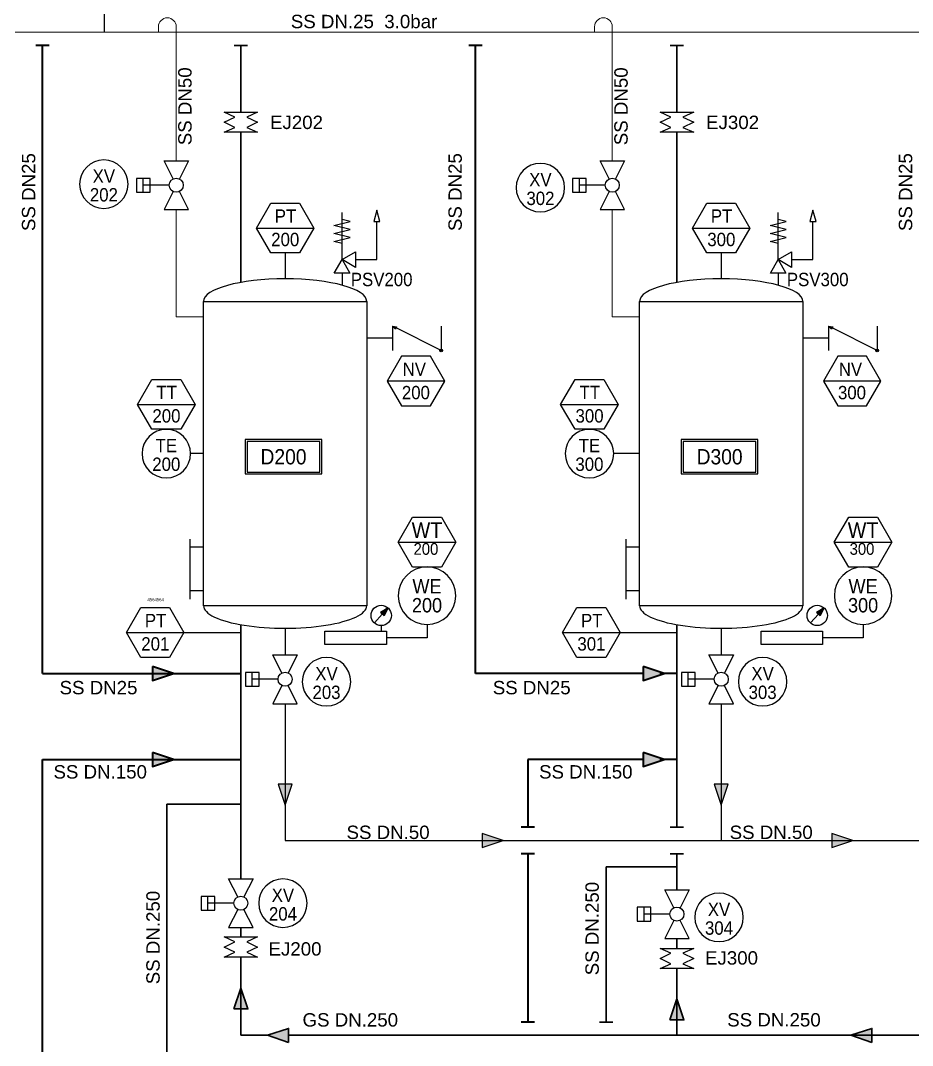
# Model space of a CAD drawing. Header units: millimetres. Extents: x 256 to 2599, y 626 to 1192.
# Drawn here: x 419.8 to 553.2, y 857.6 to 1010.9 of the extents above; entities that cross this region are included whole.
import ezdxf
from ezdxf.enums import TextEntityAlignment as Align

# ---------------------------------------------------------------- set-up
doc = ezdxf.new("R2010")
doc.units = ezdxf.units.MM
for name, color, linetype, lineweight in [('-Aria', 7, 'Continuous', 30), ('-Testi', 7, 'Continuous', 35), ('LINEA - AZOTO', 151, 'Continuous', 35)]:
    doc.layers.add(name, color=color, linetype=linetype, lineweight=lineweight)
for name, color, linetype in [('-Conteggio', 1, 'Continuous'), ('-Pentano', 40, 'Continuous'), ('-Vapore', 253, 'Continuous'), ('L8-TESTI', 1, 'Continuous'), ('Tag', 7, 'Continuous')]:
    doc.layers.add(name, color=color, linetype=linetype)
doc.styles.add('ARIAL_090', font='arial.ttf', dxfattribs={"width": 0.9})
doc.styles.get("Standard").update_dxf_attribs({"font": 'arial.ttf'})

# ---------------------------------------------------------------- blocks, each defined once
blk = doc.blocks.new('STIKER NOME MACCHIANARIO')
at = {"layer": 'L8-TESTI', "color": 5}
for points in [[(-20, 9), (-20, -9), (20, -9), (20, 9)], [(-19, 8), (-19, -8), (19, -8), (19, 8)]]:
    blk.add_lwpolyline(points, close=True, dxfattribs=at)
at = {"color": 7, "style": 'ARIAL_090', "width": 0.9}
blk.add_attdef('NOME', text='', height=8, dxfattribs=at).set_placement((0, 0), align=Align.MIDDLE_CENTER)
blk = doc.blocks.new('Valve Label_block')
at = {"color": 0, "linetype": 'ByBlock', "lineweight": -2, "width": 0.9}
blk.add_attdef('#(TargetObject.Size)', text='', height=2.5, dxfattribs=at).set_placement((0, 4.7625), align=Align.BOTTOM_CENTER)
blk.add_attdef('#(TargetObject.Tag)', text='', height=2.5, dxfattribs=at).set_placement((0, -4.7625), align=Align.TOP_CENTER)
blk = doc.blocks.new('Tag_block')
at = {"color": 0, "linetype": 'ByBlock', "lineweight": -2}
blk.add_attdef('#(TargetObject.Tag)', text='', height=2.5, dxfattribs=at).set_placement((0, 0), align=Align.MIDDLE_CENTER)
blk = doc.blocks.new('*U5')
at = {"color": 0, "linetype": 'ByBlock', "lineweight": -2}
for start, end in [(0, 180), (180, 0)]:
    blk.add_arc((0, 0), 5, start, end, dxfattribs=at)
at = {"color": 0, "linetype": 'ByBlock', "lineweight": -2, "width": 0.9}
for tag, p in [('#(TargetObject.Type)', (0, 1.65)), ('#(TargetObject.LoopNumber)', (0, -1.65))]:
    blk.add_attdef(tag, text='', height=2.5, dxfattribs=at).set_placement(p, align=Align.MIDDLE_CENTER)
blk = doc.blocks.new('*U8')
at = {"color": 0, "linetype": 'ByBlock', "lineweight": -2}
for start, end in [(0, 180), (180, 0)]:
    blk.add_arc((0, 0), 5, start, end, dxfattribs=at)
at = {"color": 0, "linetype": 'ByBlock', "lineweight": -2, "width": 0.9}
for tag, p in [('#(TargetObject.Type)', (0, 1.65)), ('#(TargetObject.LoopNumber)', (0, -1.65))]:
    blk.add_attdef(tag, text='', height=2.5, dxfattribs=at).set_placement(p, align=Align.MIDDLE_CENTER)

msp = doc.modelspace()

# ---------------------------------------------------------------- hatches: boundary and pattern name
at = {"layer": '-Aria'}
h = msp.add_hatch(color=256, dxfattribs=at)
h.dxf.hatch_style = 1
h.paths.add_polyline_path([(452.75, 866.23), (451.71, 863.1), (453.8, 863.1), (452.75, 866.23)])
h = msp.add_hatch(color=256, dxfattribs=at)
h.dxf.hatch_style = 1
h.paths.add_polyline_path([(517.94, 864.6), (516.89, 861.46), (518.98, 861.46), (517.94, 864.6)])
h = msp.add_hatch(color=256, dxfattribs=at)
h.dxf.hatch_style = 1
h.paths.add_polyline_path([(543.94, 859.16), (547.08, 858.11), (547.08, 860.2), (543.94, 859.16)])
at = {"layer": '-Pentano'}
h = msp.add_hatch(color=256, dxfattribs=at)
h.dxf.hatch_style = 1
h.paths.add_polyline_path([(459.37, 893.59), (460.41, 896.73), (458.32, 896.73), (459.37, 893.59)])
h = msp.add_hatch(color=256, dxfattribs=at)
h.dxf.hatch_style = 1
h.paths.add_polyline_path([(524.56, 893.59), (525.6, 896.73), (523.51, 896.73), (524.56, 893.59)])
h = msp.add_hatch(color=256, dxfattribs=at)
h.dxf.hatch_style = 1
h.paths.add_polyline_path([(491.96, 888.28), (488.83, 889.32), (488.83, 887.23), (491.96, 888.28)])
h = msp.add_hatch(color=256, dxfattribs=at)
h.dxf.hatch_style = 1
h.paths.add_polyline_path([(544.23, 888.28), (541.09, 889.32), (541.09, 887.23), (544.23, 888.28)])
h = msp.add_hatch(color=256)
h.dxf.hatch_style = 1
h.paths.add_polyline_path([(476.04, 965.1), (475.4, 965.19), (475.86, 964.74), (476.04, 965.1)])
h = msp.add_hatch(color=256)
h.dxf.hatch_style = 1
h.paths.add_polyline_path([(541.23, 965.1), (540.59, 965.19), (541.05, 964.74), (541.23, 965.1)])
h = msp.add_hatch(color=256)
h.dxf.hatch_style = 1
h.paths.add_polyline_path([(482.7, 961.73, 0.284079), (482.53, 961.63), (482.7, 961.55), (482.7, 961.73, 0.284079)], flags=17)
h.paths.add_polyline_path([(482.7, 961.73), (482.7, 961.55), (482.53, 961.63, 0.116434), (482.51, 961.55, 1), (482.88, 961.55, 0.414214), (482.7, 961.73)])
h = msp.add_hatch(color=256)
h.dxf.hatch_style = 1
h.paths.add_polyline_path([(547.88, 961.73, 0.284079), (547.72, 961.63), (547.88, 961.55), (547.88, 961.73, 0.284079)], flags=17)
h.paths.add_polyline_path([(547.88, 961.73), (547.88, 961.55), (547.72, 961.63, 0.116434), (547.7, 961.55, 1), (548.07, 961.55, 0.414214), (547.88, 961.73)])
h = msp.add_hatch(color=256)
h.dxf.hatch_style = 1
h.paths.add_polyline_path([(459.88, 858.11), (459.88, 860.2), (456.74, 859.16), (459.88, 858.11)])
at = {"layer": 'LINEA - AZOTO'}
h = msp.add_hatch(color=256, dxfattribs=at)
h.dxf.hatch_style = 1
h.paths.add_polyline_path([(442.68, 913.25), (439.54, 914.3), (439.54, 912.21), (442.68, 913.25)])
h = msp.add_hatch(color=256, dxfattribs=at)
h.dxf.hatch_style = 1
h.paths.add_polyline_path([(516.02, 913.25), (512.89, 914.3), (512.89, 912.21), (516.02, 913.25)])
h = msp.add_hatch(color=256, dxfattribs=at)
h.dxf.hatch_style = 1
h.paths.add_polyline_path([(442.68, 900.4), (439.54, 901.44), (439.54, 899.35), (442.68, 900.4)])
h = msp.add_hatch(color=256, dxfattribs=at)
h.dxf.hatch_style = 1
h.paths.add_polyline_path([(516.02, 900.4), (512.89, 901.44), (512.89, 899.35), (516.02, 900.4)])
at = {"layer": 'Tag', "transparency": 33554687}
h = msp.add_hatch(color=256, dxfattribs=at)
h.dxf.hatch_style = 1
h.paths.add_polyline_path([(473.62, 922.35), (474.16, 921.87), (474.75, 923.06), (473.62, 922.35)])
h = msp.add_hatch(color=256, dxfattribs=at)
h.dxf.hatch_style = 1
h.paths.add_polyline_path([(538.8, 922.35), (539.35, 921.87), (539.93, 923.06), (538.8, 922.35)])

# ---------------------------------------------------------------- linework, layer by layer
at = {"layer": '-Aria'}
for p, q in [((453.75, 1007.14), (451.75, 1007.14)), ((453.75, 1007.14), (451.75, 1007.14)), ((452.75, 997.16), (452.75, 1007.14)), ((518.94, 1007.14), (516.94, 1007.14)), ((517.94, 997.16), (517.94, 1007.14)), ((452.75, 971.72), (452.75, 994.16)), ((517.94, 971.72), (517.94, 994.16)), ((452.75, 920.55), (452.75, 900.4)), ((517.94, 920.55), (517.94, 890.27)), ((452.75, 900.4), (452.75, 882.55)), ((452.75, 893.74), (441.71, 893.74)), ((441.71, 893.74), (441.71, 843.78)), ((518.94, 890.27), (516.94, 890.27)), ((518.94, 890.27), (516.94, 890.27)), ((518.94, 886.28), (516.94, 886.28)), ((518.94, 886.28), (516.94, 886.28)), ((517.94, 886.28), (517.94, 880.92)), ((507.35, 884.36), (507.35, 861.15)), ((517.94, 884.36), (507.35, 884.36)), ((452.75, 875.26), (452.75, 873.86)), ((517.94, 873.63), (517.94, 872.15)), ((452.75, 870.86), (452.75, 859.16)), ((517.94, 869.15), (517.94, 859.16)), ((508.34, 861.15), (506.35, 861.15)), ((508.34, 861.15), (506.35, 861.15)), ((452.75, 859.16), (456.74, 859.16)), ((459.88, 859.16), (923.76, 859.16))]:
    msp.add_line(p, q, dxfattribs=at)
for points in [[(451.71, 863.1), (453.8, 863.1), (452.75, 866.23)], [(516.89, 861.46), (518.98, 861.46), (517.94, 864.6)], [(459.88, 858.11), (459.88, 860.2), (456.74, 859.16)], [(547.08, 858.11), (547.08, 860.2), (543.94, 859.16)]]:
    msp.add_lwpolyline(points, close=True, dxfattribs=at)
at = {"layer": '-Pentano'}
for p, q in [((459.37, 920.01), (459.37, 916.03)), ((524.56, 920.01), (524.56, 916.03)), ((459.37, 908.74), (459.37, 888.28)), ((524.56, 908.74), (524.56, 888.28)), ((459.37, 888.28), (631.89, 888.28))]:
    msp.add_line(p, q, dxfattribs=at)
for points in [[(460.41, 896.73), (458.32, 896.73), (459.37, 893.59)], [(525.6, 896.73), (523.51, 896.73), (524.56, 893.59)], [(488.83, 889.32), (488.83, 887.23), (491.96, 888.28)], [(541.09, 889.32), (541.09, 887.23), (544.23, 888.28)]]:
    msp.add_lwpolyline(points, close=True, dxfattribs=at)
at = {"layer": '-Vapore', "lineweight": 20}
for p, q in [((440.43, 1009.95), (440.43, 1009.14)), ((443.09, 1009.95), (443.09, 1009.14)), ((505.62, 1009.95), (505.62, 1009.14)), ((508.28, 1009.95), (508.28, 1009.14)), ((574.63, 1009.14), (419.03, 1009.14)), ((443.09, 989.9), (443.09, 1009.14)), ((508.28, 989.9), (508.28, 1009.14)), ((443.09, 966.58), (443.09, 982.61)), ((508.28, 966.58), (508.28, 982.61)), ((447.17, 966.58), (443.09, 966.58)), ((512.36, 966.58), (508.28, 966.58))]:
    msp.add_line(p, q, dxfattribs=at)
for centre in [(441.76, 1009.95), (506.95, 1009.95)]:
    msp.add_arc(centre, 1.33, 0, 180, dxfattribs=at)
for p, q in [((438.17, 985.23), (438.17, 987.27)), ((503.36, 985.23), (503.36, 987.27)), ((442.05, 986.25), (438.17, 986.25)), ((507.23, 986.25), (503.36, 986.25)), ((467.88, 977.53), (467.88, 982.18)), ((533.06, 977.53), (533.06, 982.18)), ((467.88, 973.12), (467.88, 971.3)), ((533.06, 973.12), (533.06, 971.3)), ((475.4, 965.19), (475.4, 961.55)), ((475.86, 964.74), (475.4, 965.19)), ((475.4, 965.19), (476.04, 965.1)), ((476.04, 965.1), (475.86, 964.74)), ((482.7, 961.55), (475.95, 964.92)), ((482.7, 965.19), (482.7, 961.55)), ((540.59, 965.19), (540.59, 961.55)), ((541.05, 964.74), (540.59, 965.19)), ((540.59, 965.19), (541.23, 965.1)), ((541.23, 965.1), (541.05, 964.74)), ((547.88, 961.55), (541.14, 964.92)), ((547.88, 965.19), (547.88, 961.55)), ((445.11, 933.36), (445.11, 924.36)), ((510.3, 933.36), (510.3, 924.36)), ((447.17, 932.13), (445.11, 932.13)), ((445.11, 932.13), (445.11, 925.63)), ((512.36, 932.13), (510.3, 932.13)), ((510.3, 932.13), (510.3, 925.63)), ((447.17, 925.63), (445.11, 925.63)), ((512.36, 925.63), (510.3, 925.63)), ((454.45, 911.36), (454.45, 913.41)), ((519.64, 911.36), (519.64, 913.41)), ((458.32, 912.39), (454.45, 912.39)), ((523.51, 912.39), (519.64, 912.39)), ((447.83, 877.89), (447.83, 879.93)), ((451.7, 878.91), (447.83, 878.91)), ((513.02, 876.25), (513.02, 878.3)), ((516.89, 877.28), (513.02, 877.28))]:
    msp.add_line(p, q)
for points in [[(450.24, 997.16), (455.26, 997.16), (453.66, 996.45), (455.26, 995.66), (453.66, 994.88), (455.26, 994.16), (450.24, 994.16), (451.85, 994.88), (450.24, 995.66), (451.85, 996.45)], [(515.43, 997.16), (520.45, 997.16), (518.84, 996.45), (520.45, 995.66), (518.84, 994.88), (520.45, 994.16), (515.43, 994.16), (517.04, 994.88), (515.43, 995.66), (517.04, 996.45)], [(439.2, 987.27), (437.15, 987.27), (437.15, 985.23), (439.2, 985.23)], [(504.38, 987.27), (502.34, 987.27), (502.34, 985.23), (504.38, 985.23)], [(473.54, 980.83), (473.08, 982.54), (472.62, 980.83)], [(538.73, 980.83), (538.27, 982.54), (537.81, 980.83)], [(469.88, 973.97), (467.88, 975.13), (469.88, 976.28)], [(535.07, 973.97), (533.06, 975.13), (535.07, 976.28)], [(466.72, 973.12), (467.88, 975.13), (469.03, 973.12)], [(531.91, 973.12), (533.06, 975.13), (534.22, 973.12)], [(447.17, 968.89), (471.57, 968.89), (471.57, 923.38), (447.17, 923.38)], [(512.36, 968.89), (536.75, 968.89), (536.75, 923.38), (512.36, 923.38)], [(455.47, 913.41), (453.43, 913.41), (453.43, 911.36), (455.47, 911.36)], [(520.66, 913.41), (518.61, 913.41), (518.61, 911.36), (520.66, 911.36)], [(448.85, 879.93), (446.81, 879.93), (446.81, 877.89), (448.85, 877.89)], [(514.04, 878.3), (512, 878.3), (512, 876.25), (514.04, 876.25)], [(450.24, 873.86), (455.26, 873.86), (453.66, 873.15), (455.26, 872.36), (453.66, 871.57), (455.26, 870.86), (450.24, 870.86), (451.85, 871.57), (450.24, 872.36), (451.85, 873.15)], [(515.43, 872.15), (520.45, 872.15), (518.84, 871.43), (520.45, 870.65), (518.84, 869.86), (520.45, 869.15), (515.43, 869.15), (517.04, 869.86), (515.43, 870.65), (517.04, 871.43)]]:
    msp.add_lwpolyline(points, close=True)
for points in [[(442.63, 987.19), (441.27, 989.9), (444.92, 989.9), (443.56, 987.19)], [(507.81, 987.19), (506.46, 989.9), (510.1, 989.9), (508.75, 987.19)], [(442.63, 985.31), (441.27, 982.61), (444.92, 982.61), (443.56, 985.31)], [(507.81, 985.31), (506.46, 982.61), (510.1, 982.61), (508.75, 985.31)], [(467.88, 975.13), (467.88, 977.53), (466.67, 977.83), (469.08, 978.43), (466.67, 979.03), (469.08, 979.63), (466.67, 980.23), (469.08, 980.83), (467.88, 981.13)], [(469.88, 975.13), (473.08, 975.13), (473.08, 980.83)], [(533.06, 975.13), (533.06, 977.53), (531.86, 977.83), (534.27, 978.43), (531.86, 979.03), (534.27, 979.63), (531.86, 980.23), (534.27, 980.83), (533.06, 981.13)], [(535.07, 975.13), (538.27, 975.13), (538.27, 980.83)], [(458.9, 913.32), (457.55, 916.03), (461.19, 916.03), (459.84, 913.32)], [(524.09, 913.32), (522.73, 916.03), (526.38, 916.03), (525.03, 913.32)], [(458.9, 911.45), (457.55, 908.74), (461.19, 908.74), (459.84, 911.45)], [(524.09, 911.45), (522.73, 908.74), (526.38, 908.74), (525.03, 911.45)], [(452.28, 879.85), (450.93, 882.55), (454.57, 882.55), (453.22, 879.85)], [(517.47, 878.21), (516.12, 880.92), (519.76, 880.92), (518.41, 878.21)], [(452.28, 877.97), (450.93, 875.26), (454.57, 875.26), (453.22, 877.97)], [(517.47, 876.34), (516.12, 873.63), (519.76, 873.63), (518.41, 876.34)]]:
    msp.add_lwpolyline(points)
for centre, radius in [((443.09, 986.25), 1.05), ((508.28, 986.25), 1.05), ((482.7, 961.55), 0.187), ((547.88, 961.55), 0.187), ((459.37, 912.39), 1.05), ((524.56, 912.39), 1.05), ((452.75, 878.91), 1.05), ((517.94, 877.28), 1.05)]:
    msp.add_circle(centre, radius)
for centre, start_param, end_param in [((459.37, 968.89), 3.141593, 6.283185), ((524.56, 968.89), 3.141593, 6.283185), ((459.37, 923.38), 0, 3.141593), ((524.56, 923.38), 0, 3.141593)]:
    msp.add_ellipse(centre, major_axis=(-12.2, 0), ratio=0.276144, start_param=start_param, end_param=end_param)
at = {"layer": 'LINEA - AZOTO'}
for p, q in [((424.08, 1007.14), (422.08, 1007.14)), ((423.08, 913.25), (423.08, 1007.14)), ((488.83, 1007.14), (486.84, 1007.14)), ((487.84, 913.25), (487.84, 1007.14)), ((423.08, 913.25), (452.75, 913.25)), ((512.89, 913.25), (487.84, 913.25)), ((517.94, 913.25), (515.39, 913.25)), ((423.08, 900.4), (452.75, 900.4)), ((423.08, 843.78), (423.08, 900.4)), ((495.67, 900.4), (495.67, 890.27)), ((512.89, 900.4), (495.67, 900.4)), ((507.75, 900.4), (505.84, 900.4)), ((517.94, 900.4), (515.39, 900.4)), ((496.67, 890.27), (494.67, 890.27)), ((496.67, 890.27), (494.67, 890.27)), ((496.67, 890.27), (494.67, 890.27)), ((496.67, 886.28), (494.67, 886.28)), ((496.67, 886.28), (494.67, 886.28)), ((496.67, 886.28), (494.67, 886.28)), ((495.67, 886.28), (495.67, 861.15)), ((496.67, 861.15), (494.67, 861.15)), ((496.67, 861.15), (494.67, 861.15)), ((496.67, 861.15), (494.67, 861.15))]:
    msp.add_line(p, q, dxfattribs=at)
for points in [[(439.54, 914.3), (439.54, 912.21), (442.68, 913.25)], [(512.89, 914.3), (512.89, 912.21), (516.02, 913.25)], [(439.54, 901.44), (439.54, 899.35), (442.68, 900.4)], [(512.89, 901.44), (512.89, 899.35), (516.02, 900.4)]]:
    msp.add_lwpolyline(points, close=True, dxfattribs=at)
at = {"layer": 'Tag'}
for p, q in [((432.38, 1009.14), (432.38, 1012.13)), ((455.07, 979.85), (463.67, 979.85)), ((520.26, 979.85), (528.86, 979.85)), ((459.37, 976.13), (459.37, 972.25)), ((524.56, 976.13), (524.56, 972.25)), ((475.4, 963.37), (471.57, 963.37)), ((540.59, 963.37), (536.75, 963.37)), ((483.22, 956.96), (474.64, 956.96)), ((548.41, 956.96), (539.83, 956.96)), ((437.31, 953.48), (445.91, 953.48)), ((500.56, 953.48), (509.16, 953.48)), ((447.17, 946.13), (445.23, 946.13)), ((512.36, 946.13), (508.49, 946.13)), ((476.28, 932.9), (484.88, 932.9)), ((541.47, 932.9), (550.07, 932.9)), ((473.73, 920.41), (473.73, 919.58)), ((480.58, 920.58), (480.58, 918.57)), ((545.77, 920.58), (545.77, 918.57)), ((435.65, 919.39), (444.25, 919.39)), ((444.25, 919.39), (452.75, 919.39)), ((480.58, 918.57), (474.53, 918.57)), ((500.84, 919.39), (509.44, 919.39)), ((509.44, 919.39), (517.94, 919.39)), ((545.77, 918.57), (539.72, 918.57))]:
    msp.add_line(p, q, dxfattribs=at)
at = {"layer": 'Tag', "ltscale": 0.2}
for p, q in [((474.75, 923.06), (473.62, 922.35)), ((474.75, 923.06), (474.16, 921.87)), ((539.93, 923.06), (538.8, 922.35)), ((539.93, 923.06), (539.35, 921.87)), ((472.71, 920.81), (473.89, 922.11)), ((474.16, 921.87), (473.62, 922.35)), ((537.9, 920.81), (539.08, 922.11)), ((539.35, 921.87), (538.8, 922.35))]:
    msp.add_line(p, q, dxfattribs=at)
at = {"layer": 'Tag'}
for points in [[(455.07, 979.85), (457.22, 983.58), (461.52, 983.58), (463.67, 979.85), (461.52, 976.13), (457.22, 976.13)], [(520.26, 979.85), (522.41, 983.58), (526.71, 983.58), (528.86, 979.85), (526.71, 976.13), (522.41, 976.13)], [(483.22, 956.96), (481.08, 960.68), (476.78, 960.68), (474.64, 956.96), (476.78, 953.25), (481.08, 953.25)], [(548.41, 956.96), (546.26, 960.68), (541.97, 960.68), (539.83, 956.96), (541.97, 953.25), (546.26, 953.25)], [(437.31, 953.48), (439.46, 957.21), (443.76, 957.21), (445.91, 953.48), (443.76, 949.76), (439.46, 949.76)], [(500.56, 953.48), (502.71, 957.21), (507.01, 957.21), (509.16, 953.48), (507.01, 949.76), (502.71, 949.76)], [(476.28, 932.9), (478.43, 936.62), (482.73, 936.62), (484.88, 932.9), (482.73, 929.17), (478.43, 929.17)], [(541.47, 932.9), (543.62, 936.62), (547.92, 936.62), (550.07, 932.9), (547.92, 929.17), (543.62, 929.17)], [(435.65, 919.39), (437.8, 923.11), (442.1, 923.11), (444.25, 919.39), (442.1, 915.66), (437.8, 915.66)], [(500.84, 919.39), (502.99, 923.11), (507.29, 923.11), (509.44, 919.39), (507.29, 915.66), (502.99, 915.66)]]:
    msp.add_lwpolyline(points, close=True, dxfattribs=at)
at = {"layer": 'Tag', "ltscale": 0.2}
for points in [[(474.53, 917.57), (465.32, 917.57), (465.32, 919.58), (474.53, 919.58)], [(539.72, 917.57), (530.51, 917.57), (530.51, 919.58), (539.72, 919.58)]]:
    msp.add_lwpolyline(points, close=True, dxfattribs=at)
for centre in [(473.73, 921.93), (538.92, 921.93)]:
    msp.add_circle(centre, 1.52, dxfattribs=at)

# ---------------------------------------------------------------- block references
at = {"layer": '-Conteggio', "xscale": 0.2861341155502804, "yscale": 0.2861341155502804, "zscale": 0.2861341155502804}
msp.add_blockref('STIKER NOME MACCHIANARIO', (459.13, 945.66), dxfattribs=at).add_auto_attribs({'NOME': 'D200'})
at = {"layer": 'Tag'}
ref = msp.add_blockref('*U5', (432.27, 986.41), dxfattribs=dict(at, xscale=0.7246990090098623, yscale=0.7246990090098623, zscale=0.7246990090098623))
ref.add_attrib('#(TargetObject.Type)', 'XV', dxfattribs={"layer": '0', "color": 0, "linetype": 'ByBlock', "lineweight": -2, "ltscale": 2, "height": 2, "style": 'ARIAL_090', "width": 0.9}).set_placement((432.27, 987.61), align=Align.MIDDLE)
ref.add_attrib('#(TargetObject.LoopNumber)', '202', dxfattribs={"layer": '0', "color": 0, "linetype": 'ByBlock', "lineweight": -2, "ltscale": 2, "height": 2, "style": 'ARIAL_090', "width": 0.9}).set_placement((430.18, 983.22), align=Align.BOTTOM_LEFT)
ref = msp.add_blockref('*U5', (497.53, 985.89), dxfattribs=dict(at, xscale=0.7246990090098623, yscale=0.7246990090098623, zscale=0.7246990090098623))
ref.add_attrib('#(TargetObject.Type)', 'XV', dxfattribs={"layer": '0', "color": 0, "linetype": 'ByBlock', "lineweight": -2, "ltscale": 2, "height": 2, "style": 'ARIAL_090', "width": 0.9}).set_placement((497.53, 987.09), align=Align.MIDDLE)
ref.add_attrib('#(TargetObject.LoopNumber)', '302', dxfattribs={"layer": '0', "color": 0, "linetype": 'ByBlock', "lineweight": -2, "ltscale": 2, "height": 2, "style": 'ARIAL_090', "width": 0.9}).set_placement((495.44, 982.69), align=Align.BOTTOM_LEFT)
ref = msp.add_blockref('Valve Label_block', (459.43, 983.52), dxfattribs=dict(at, xscale=0.1838663350828232, yscale=0.1838663350828232, zscale=0.1838663350828232))
ref.add_attrib('#(TargetObject.Tag)', 'PT', dxfattribs={"layer": '0', "color": 0, "linetype": 'ByBlock', "lineweight": -2, "ltscale": 2, "height": 2, "style": 'ARIAL_090', "width": 0.9}).set_placement((459.43, 982.64), align=Align.TOP_CENTER)
ref = msp.add_blockref('Valve Label_block', (524.62, 983.52), dxfattribs=dict(at, xscale=0.1838663350828232, yscale=0.1838663350828232, zscale=0.1838663350828232))
ref.add_attrib('#(TargetObject.Tag)', 'PT', dxfattribs={"layer": '0', "color": 0, "linetype": 'ByBlock', "lineweight": -2, "ltscale": 2, "height": 2, "style": 'ARIAL_090', "width": 0.9}).set_placement((524.62, 982.64), align=Align.TOP_CENTER)
ref = msp.add_blockref('Valve Label_block', (459.39, 979.8), dxfattribs=dict(at, xscale=0.1378997513121174, yscale=0.1378997513121174, zscale=0.1378997513121174))
ref.add_attrib('#(TargetObject.Tag)', '200', dxfattribs={"layer": '0', "color": 0, "linetype": 'ByBlock', "lineweight": -2, "ltscale": 2, "height": 2, "style": 'ARIAL_090', "width": 0.9}).set_placement((459.39, 979.14), align=Align.TOP_CENTER)
ref = msp.add_blockref('Valve Label_block', (524.58, 979.8), dxfattribs=dict(at, xscale=0.1378997513121174, yscale=0.1378997513121174, zscale=0.1378997513121174))
ref.add_attrib('#(TargetObject.Tag)', '300', dxfattribs={"layer": '0', "color": 0, "linetype": 'ByBlock', "lineweight": -2, "ltscale": 2, "height": 2, "style": 'ARIAL_090', "width": 0.9}).set_placement((524.58, 979.14), align=Align.TOP_CENTER)
ref = msp.add_blockref('Tag_block', (473.8, 973.16), dxfattribs=dict(at, xscale=0.02812457149191088, yscale=0.02812457149191088, zscale=0.02812457149191088))
ref.add_attrib('#(TargetObject.Tag)', 'PSV200', dxfattribs={"layer": '0', "color": 0, "linetype": 'ByBlock', "lineweight": -2, "ltscale": 2, "height": 2, "style": 'ARIAL_090', "width": 0.9}).set_placement((473.8, 973.16), align=Align.TOP_CENTER)
ref = msp.add_blockref('Tag_block', (538.99, 973.16), dxfattribs=dict(at, xscale=0.02812457149191088, yscale=0.02812457149191088, zscale=0.02812457149191088))
ref.add_attrib('#(TargetObject.Tag)', 'PSV300', dxfattribs={"layer": '0', "color": 0, "linetype": 'ByBlock', "lineweight": -2, "ltscale": 2, "height": 2, "style": 'ARIAL_090', "width": 0.9}).set_placement((538.99, 973.16), align=Align.TOP_CENTER)
ref = msp.add_blockref('Valve Label_block', (478.87, 960.62), dxfattribs=dict(at, xscale=-0.1834986024126576, yscale=0.1834986024126576, zscale=0.1834986024126576))
ref.add_attrib('#(TargetObject.Tag)', 'NV', dxfattribs={"layer": '0', "color": 0, "linetype": 'ByBlock', "lineweight": -2, "ltscale": 2, "height": 1.996, "style": 'ARIAL_090', "width": 0.9}).set_placement((478.69, 959.74), align=Align.TOP_CENTER)
ref = msp.add_blockref('Valve Label_block', (544.06, 960.62), dxfattribs=dict(at, xscale=-0.1834986024126576, yscale=0.1834986024126576, zscale=0.1834986024126576))
ref.add_attrib('#(TargetObject.Tag)', 'NV', dxfattribs={"layer": '0', "color": 0, "linetype": 'ByBlock', "lineweight": -2, "ltscale": 2, "height": 1.996, "style": 'ARIAL_090', "width": 0.9}).set_placement((543.88, 959.74), align=Align.TOP_CENTER)
ref = msp.add_blockref('Valve Label_block', (441.67, 957.14), dxfattribs=dict(at, xscale=0.1838663350828232, yscale=0.1838663350828232, zscale=0.1838663350828232))
ref.add_attrib('#(TargetObject.Tag)', 'TT', dxfattribs={"layer": '0', "color": 0, "linetype": 'ByBlock', "lineweight": -2, "ltscale": 2, "height": 2, "style": 'ARIAL_090', "width": 0.9}).set_placement((441.67, 956.27), align=Align.TOP_CENTER)
ref = msp.add_blockref('Valve Label_block', (478.91, 956.91), dxfattribs=dict(at, xscale=-0.1376239518094932, yscale=0.1376239518094932, zscale=0.1376239518094932))
ref.add_attrib('#(TargetObject.Tag)', '200', dxfattribs={"layer": '0', "color": 0, "linetype": 'ByBlock', "lineweight": -2, "ltscale": 2, "height": 1.996, "style": 'ARIAL_090', "width": 0.9}).set_placement((478.92, 956.25), align=Align.TOP_CENTER)
ref = msp.add_blockref('Valve Label_block', (504.92, 957.14), dxfattribs=dict(at, xscale=0.1838663350828232, yscale=0.1838663350828232, zscale=0.1838663350828232))
ref.add_attrib('#(TargetObject.Tag)', 'TT', dxfattribs={"layer": '0', "color": 0, "linetype": 'ByBlock', "lineweight": -2, "ltscale": 2, "height": 2, "style": 'ARIAL_090', "width": 0.9}).set_placement((504.92, 956.27), align=Align.TOP_CENTER)
ref = msp.add_blockref('Valve Label_block', (544.1, 956.91), dxfattribs=dict(at, xscale=-0.1376239518094932, yscale=0.1376239518094932, zscale=0.1376239518094932))
ref.add_attrib('#(TargetObject.Tag)', '300', dxfattribs={"layer": '0', "color": 0, "linetype": 'ByBlock', "lineweight": -2, "ltscale": 2, "height": 1.996, "style": 'ARIAL_090', "width": 0.9}).set_placement((544.11, 956.25), align=Align.TOP_CENTER)
ref = msp.add_blockref('Valve Label_block', (441.63, 953.43), dxfattribs=dict(at, xscale=0.1378997513121174, yscale=0.1378997513121174, zscale=0.1378997513121174))
ref.add_attrib('#(TargetObject.Tag)', '200', dxfattribs={"layer": '0', "color": 0, "linetype": 'ByBlock', "lineweight": -2, "ltscale": 2, "height": 2, "style": 'ARIAL_090', "width": 0.9}).set_placement((441.63, 952.77), align=Align.TOP_CENTER)
ref = msp.add_blockref('Valve Label_block', (504.88, 953.43), dxfattribs=dict(at, xscale=0.1378997513121174, yscale=0.1378997513121174, zscale=0.1378997513121174))
ref.add_attrib('#(TargetObject.Tag)', '300', dxfattribs={"layer": '0', "color": 0, "linetype": 'ByBlock', "lineweight": -2, "ltscale": 2, "height": 2, "style": 'ARIAL_090', "width": 0.9}).set_placement((504.88, 952.77), align=Align.TOP_CENTER)
ref = msp.add_blockref('*U5', (441.61, 946.13), dxfattribs=dict(at, xscale=0.7246990090098623, yscale=0.7246990090098623, zscale=0.7246990090098623))
ref.add_attrib('#(TargetObject.Type)', 'TE', dxfattribs={"layer": '0', "color": 0, "linetype": 'ByBlock', "lineweight": -2, "ltscale": 2, "height": 2, "style": 'ARIAL_090', "width": 0.9}).set_placement((441.61, 947.33), align=Align.MIDDLE)
ref.add_attrib('#(TargetObject.LoopNumber)', '200', dxfattribs={"layer": '0', "color": 0, "linetype": 'ByBlock', "lineweight": -2, "ltscale": 2, "height": 2, "style": 'ARIAL_090', "width": 0.9}).set_placement((439.51, 942.94), align=Align.BOTTOM_LEFT)
ref = msp.add_blockref('*U5', (504.86, 946.13), dxfattribs=dict(at, xscale=0.7246990090098623, yscale=0.7246990090098623, zscale=0.7246990090098623))
ref.add_attrib('#(TargetObject.Type)', 'TE', dxfattribs={"layer": '0', "color": 0, "linetype": 'ByBlock', "lineweight": -2, "ltscale": 2, "height": 2, "style": 'ARIAL_090', "width": 0.9}).set_placement((504.86, 947.33), align=Align.MIDDLE)
ref.add_attrib('#(TargetObject.LoopNumber)', '300', dxfattribs={"layer": '0', "color": 0, "linetype": 'ByBlock', "lineweight": -2, "ltscale": 2, "height": 2, "style": 'ARIAL_090', "width": 0.9}).set_placement((502.76, 942.94), align=Align.BOTTOM_LEFT)
at = {"layer": 'Tag', "ltscale": 0.2, "xscale": 0.2861341155502804, "yscale": 0.2861341155502804, "zscale": 0.2861341155502804}
msp.add_blockref('STIKER NOME MACCHIANARIO', (524.32, 945.66), dxfattribs=at).add_auto_attribs({'NOME': 'D300'})
at = {"layer": 'Tag'}
ref = msp.add_blockref('Valve Label_block', (480.58, 936.62), dxfattribs=dict(at, xscale=0.1567859327999999, yscale=0.1567859327999999, zscale=0.1567859327999999))
ref.add_attrib('#(TargetObject.Tag)', 'WT', dxfattribs={"layer": '0', "color": 0, "linetype": 'ByBlock', "lineweight": -2, "ltscale": 2, "height": 2.352, "width": 0.9}).set_placement((480.58, 935.87), align=Align.TOP_CENTER)
ref = msp.add_blockref('Valve Label_block', (545.77, 936.62), dxfattribs=dict(at, xscale=0.1567859327999999, yscale=0.1567859327999999, zscale=0.1567859327999999))
ref.add_attrib('#(TargetObject.Tag)', 'WT', dxfattribs={"layer": '0', "color": 0, "linetype": 'ByBlock', "lineweight": -2, "ltscale": 2, "height": 2.352, "width": 0.9}).set_placement((545.77, 935.87), align=Align.TOP_CENTER)
ref = msp.add_blockref('Valve Label_block', (480.42, 933.32), dxfattribs=dict(at, xscale=0.1175894496, yscale=0.1175894496, zscale=0.1175894496))
ref.add_attrib('#(TargetObject.Tag)', '200', dxfattribs={"layer": '0', "color": 0, "linetype": 'ByBlock', "lineweight": -2, "ltscale": 2, "height": 1.764, "width": 0.9}).set_placement((480.42, 932.76), align=Align.TOP_CENTER)
ref = msp.add_blockref('Valve Label_block', (545.61, 933.32), dxfattribs=dict(at, xscale=0.1175894496, yscale=0.1175894496, zscale=0.1175894496))
ref.add_attrib('#(TargetObject.Tag)', '300', dxfattribs={"layer": '0', "color": 0, "linetype": 'ByBlock', "lineweight": -2, "ltscale": 2, "height": 1.764, "width": 0.9}).set_placement((545.61, 932.76), align=Align.TOP_CENTER)
at = {"layer": 'Tag', "xscale": 0.8598738503753445, "yscale": 0.8598738503753445, "zscale": 0.8598738503753445}
for p, values in [((480.58, 924.88), {'#(TargetObject.Type)': 'WE', '#(TargetObject.LoopNumber)': '200'}), ((545.77, 924.88), {'#(TargetObject.Type)': 'WE', '#(TargetObject.LoopNumber)': '300'})]:
    msp.add_blockref('*U8', p, dxfattribs=at).add_auto_attribs(values)
at = {"layer": 'Tag'}
ref = msp.add_blockref('Valve Label_block', (440.01, 923.05), dxfattribs=dict(at, xscale=0.1838663350828232, yscale=0.1838663350828232, zscale=0.1838663350828232))
ref.add_attrib('#(TargetObject.Size)', '4564564', dxfattribs={"layer": '0', "color": 0, "linetype": 'ByBlock', "lineweight": -2, "ltscale": 2, "height": 0.46, "width": 0.9}).set_placement((440.01, 923.92), align=Align.BOTTOM_CENTER)
ref.add_attrib('#(TargetObject.Tag)', 'PT', dxfattribs={"layer": '0', "color": 0, "linetype": 'ByBlock', "lineweight": -2, "ltscale": 2, "height": 2, "style": 'ARIAL_090', "width": 0.9}).set_placement((440.01, 922.17), align=Align.TOP_CENTER)
ref = msp.add_blockref('Valve Label_block', (505.2, 923.05), dxfattribs=dict(at, xscale=0.1838663350828232, yscale=0.1838663350828232, zscale=0.1838663350828232))
ref.add_attrib('#(TargetObject.Tag)', 'PT', dxfattribs={"layer": '0', "color": 0, "linetype": 'ByBlock', "lineweight": -2, "ltscale": 2, "height": 2, "style": 'ARIAL_090', "width": 0.9}).set_placement((505.2, 922.17), align=Align.TOP_CENTER)
ref = msp.add_blockref('Valve Label_block', (439.97, 919.33), dxfattribs=dict(at, xscale=0.1378997513121174, yscale=0.1378997513121174, zscale=0.1378997513121174))
ref.add_attrib('#(TargetObject.Tag)', '201', dxfattribs={"layer": '0', "color": 0, "linetype": 'ByBlock', "lineweight": -2, "ltscale": 2, "height": 2, "style": 'ARIAL_090', "width": 0.9}).set_placement((439.97, 918.68), align=Align.TOP_CENTER)
ref = msp.add_blockref('Valve Label_block', (505.16, 919.33), dxfattribs=dict(at, xscale=0.1378997513121174, yscale=0.1378997513121174, zscale=0.1378997513121174))
ref.add_attrib('#(TargetObject.Tag)', '301', dxfattribs={"layer": '0', "color": 0, "linetype": 'ByBlock', "lineweight": -2, "ltscale": 2, "height": 2, "style": 'ARIAL_090', "width": 0.9}).set_placement((505.16, 918.68), align=Align.TOP_CENTER)
ref = msp.add_blockref('*U5', (465.56, 912.03), dxfattribs=dict(at, xscale=0.7246990090098623, yscale=0.7246990090098623, zscale=0.7246990090098623))
ref.add_attrib('#(TargetObject.Type)', 'XV', dxfattribs={"layer": '0', "color": 0, "linetype": 'ByBlock', "lineweight": -2, "ltscale": 2, "height": 2, "style": 'ARIAL_090', "width": 0.9}).set_placement((465.56, 913.23), align=Align.MIDDLE)
ref.add_attrib('#(TargetObject.LoopNumber)', '203', dxfattribs={"layer": '0', "color": 0, "linetype": 'ByBlock', "lineweight": -2, "ltscale": 2, "height": 2, "style": 'ARIAL_090', "width": 0.9}).set_placement((463.46, 908.84), align=Align.BOTTOM_LEFT)
ref = msp.add_blockref('*U5', (530.75, 912.03), dxfattribs=dict(at, xscale=0.7246990090098623, yscale=0.7246990090098623, zscale=0.7246990090098623))
ref.add_attrib('#(TargetObject.Type)', 'XV', dxfattribs={"layer": '0', "color": 0, "linetype": 'ByBlock', "lineweight": -2, "ltscale": 2, "height": 2, "style": 'ARIAL_090', "width": 0.9}).set_placement((530.75, 913.23), align=Align.MIDDLE)
ref.add_attrib('#(TargetObject.LoopNumber)', '303', dxfattribs={"layer": '0', "color": 0, "linetype": 'ByBlock', "lineweight": -2, "ltscale": 2, "height": 2, "style": 'ARIAL_090', "width": 0.9}).set_placement((528.65, 908.84), align=Align.BOTTOM_LEFT)
ref = msp.add_blockref('*U5', (459.04, 878.91), dxfattribs=dict(at, xscale=0.7246990090098623, yscale=0.7246990090098623, zscale=0.7246990090098623))
ref.add_attrib('#(TargetObject.Type)', 'XV', dxfattribs={"layer": '0', "color": 0, "linetype": 'ByBlock', "lineweight": -2, "ltscale": 2, "height": 2, "style": 'ARIAL_090', "width": 0.9}).set_placement((459.04, 880.11), align=Align.MIDDLE)
ref.add_attrib('#(TargetObject.LoopNumber)', '204', dxfattribs={"layer": '0', "color": 0, "linetype": 'ByBlock', "lineweight": -2, "ltscale": 2, "height": 2, "style": 'ARIAL_090', "width": 0.9}).set_placement((456.95, 875.72), align=Align.BOTTOM_LEFT)
ref = msp.add_blockref('*U5', (524.23, 876.79), dxfattribs=dict(at, xscale=0.7246990090098623, yscale=0.7246990090098623, zscale=0.7246990090098623))
ref.add_attrib('#(TargetObject.Type)', 'XV', dxfattribs={"layer": '0', "color": 0, "linetype": 'ByBlock', "lineweight": -2, "ltscale": 2, "height": 2, "style": 'ARIAL_090', "width": 0.9}).set_placement((524.23, 877.99), align=Align.MIDDLE)
ref.add_attrib('#(TargetObject.LoopNumber)', '304', dxfattribs={"layer": '0', "color": 0, "linetype": 'ByBlock', "lineweight": -2, "ltscale": 2, "height": 2, "style": 'ARIAL_090', "width": 0.9}).set_placement((522.13, 873.6), align=Align.BOTTOM_LEFT)

# ---------------------------------------------------------------- texts
at = {"layer": '-Testi', "char_height": 2, "attachment_point": 1}
for s, insert, width in [('SS DN.25  3.0bar', (460.22, 1011.73), 26.3736), ('SS DN25', (425.65, 912.14), 20.8405), ('SS DN25', (490.41, 912.14), 20.8405), ('SS DN.150', (424.74, 899.55), 19.5715), ('SS DN.150', (497.33, 899.55), 19.5715), ('SS DN.50 ', (468.55, 890.51), 19.5715), ('SS DN.50 ', (525.82, 890.51), 19.5715), ('GS DN.250', (461.97, 862.47), 19.5715), ('SS DN.250', (525.46, 862.48), 19.5715)]:
    msp.add_mtext(s, dxfattribs=dict(at, insert=insert, width=width))
at = {"layer": '-Testi', "char_height": 2, "attachment_point": 1, "rotation": 90}
for s, insert, width in [('SS DN50', (443.39, 992.23), 14.6372), ('SS DN50', (508.58, 992.23), 14.6372), ('SS DN25', (420.02, 979.4), 18.8619), ('SS DN25', (483.78, 979.4), 18.8619), ('SS DN25', (551.11, 979.4), 18.8619), ('SS DN.250', (504.26, 868.13), 14.6372), ('SS DN.250', (438.62, 866.79), 14.6372)]:
    msp.add_mtext(s, dxfattribs=dict(at, insert=insert, width=width))
at = {"layer": 'Tag', "char_height": 2, "width": 19.5715, "attachment_point": 1}
for s, insert in [('EJ202', (457.11, 996.65)), ('EJ302', (522.3, 996.65)), ('EJ200', (456.89, 873.08)), ('EJ300', (522.14, 871.73))]:
    msp.add_mtext(s, dxfattribs=dict(at, insert=insert))

doc.saveas('drawing.dxf')
